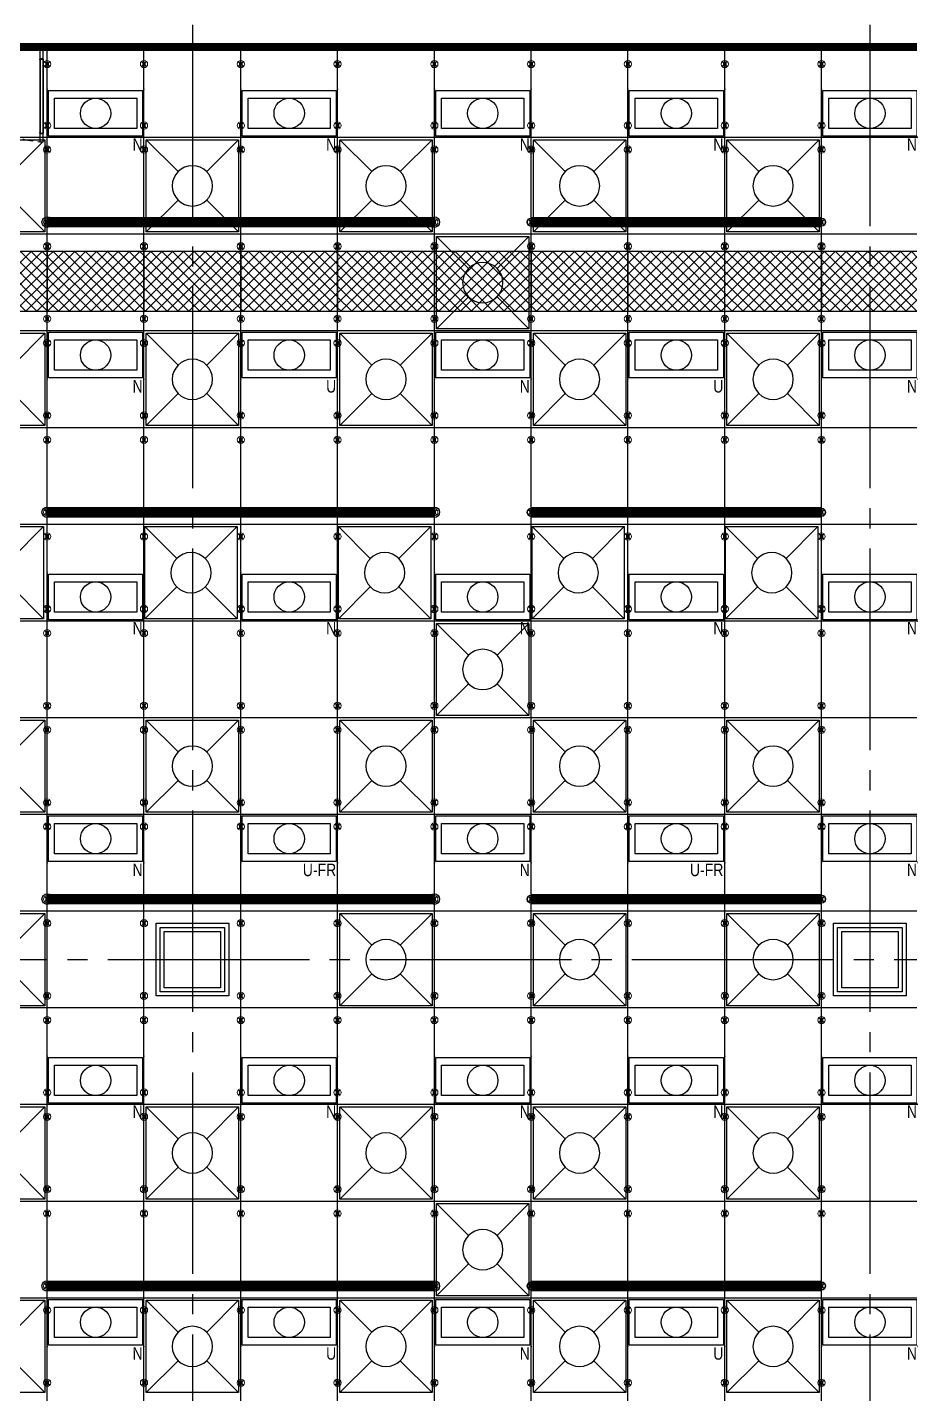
# Model space of a CAD drawing. Extents: x -17313 to 41501, y -1010 to 11880.
# Drawn here: x 15755 to 16849, y 6961 to 8657 of the extents above; entities that cross this region are included whole.
import ezdxf
from ezdxf.enums import TextEntityAlignment as Align

# ---------------------------------------------------------------- set-up
doc = ezdxf.new("R2010")
doc.units = 0
doc.header["$LTSCALE"] = 100
doc.linetypes.add('188K-SM-03-F10-ARCH-PA-Y2257103$0$AP5A-SM-03-F20-ARCH-PA-Y2230801+Y2230803$0$ALL-PA-TXT-Y2221201$0$DASHED', pattern=[19.05, 12.7, -6.35])
doc.linetypes.add('X-S-FAB-L10$0$COL-CEN-LIN', pattern=[3.25, 2.5, -0.25, 0.25, -0.25])
for name, color, linetype in [('0-xref', 8, 'Continuous'), ('188K-SM-03-F10-ARCH-CEIL-Y2257103$0$K-CEIL-4.2', 8, 'Continuous'), ('188K-SM-03-F10-ARCH-CEIL-Y2257103$0$K-CEIL-4.2-AREA', 8, 'Continuous'), ('188K-SM-03-F10-ARCH-PA-Y2257103$0$K-Door', 53, 'Continuous'), ('188K-SM-03-F10-ARCH-PA-Y2257103$0$K-P1S-4.2-單抗', 53, 'Continuous'), ('188K-SM-06-F10-ELEC-LIGHT-Y2257103$0$E-LIGHT(W)-N', 253, 'Continuous'), ('188K-SM-06-F10-ELEC-LIGHT-Y2257103$0$E-LIGHT(W)-U FR', 253, 'Continuous'), ('188K-SM-06-F10-ELEC-LIGHT-Y2257103$0$E-LIGHT(W)-U XLPE', 253, 'Continuous'), ('188K-SM-06-F10-HVAC-FFU-Y2257103$0$AC-FFU-ULPA', 254, 'Continuous'), ('188K-SM-07-F15-ARCH-CATW-Y2257103$0$K-安全母索', 6, 'Continuous'), ('188K-SM-07-F15-ARCH-CATW-Y2257103$0$K-扶手', 160, 'Continuous'), ('188K-SM-07-F15-ARCH-CATW-Y2257103$0$K-貓道板-主走道', 171, 'Continuous'), ('X-S-FAB-L10$0$0-DIM-TXT', 8, 'Continuous'), ('X-S-FAB-L10$0$BLOCK', 8, 'Continuous'), ('X-S-FAB-L10$0$CCL', 8, 'X-S-FAB-L10$0$COL-CEN-LIN'), ('X-S-FAB-L10$0$COL-S', 8, 'Continuous')]:
    doc.layers.add(name, color=color, linetype=linetype)
doc.layers.add('188K-SM-03-F10-ARCH-CEIL-Y2257103$0$K-吊點-標準', color=8, linetype='Continuous', lineweight=9)
doc.layers.add('188K-SM-06-F10-ELEC-LIGHT-Y2257103$0$Defpoints-CAS', color=253, linetype='Continuous', plot=False)
doc.styles.add('188K-SM-03-F10-ARCH-PA-Y2257103$0$AP5A-SM-03-F20-ARCH-PA-Y2230801+Y2230803$0$ALL-PA-TXT-Y2221201$0$Standard', font='txt.shx', dxfattribs={"bigfont": 'chineset.shx'})
doc.styles.add('188K-SM-06-F10-ELEC-LIGHT-Y2257103$0$Standard', font='arial.ttf')
doc.styles.add('X-S-FAB-L10$0$CHINA', font='simplex.shx', dxfattribs={"width": 0.75, "bigfont": 'chineset.shx'})
doc.styles.add('X-S-FAB-L10$0$Standard', font='', dxfattribs={"width": 0.8})
doc.styles.add('X-S-FAB-L10$0$TG_NOTE_TEXT', font='simplex.shx', dxfattribs={"width": 0.75, "bigfont": 'chineset.shx'})
doc.styles.get('X-S-FAB-L10$0$Standard').set_extended_font_data('Microsoft JhengHei')
doc.linetypes.add('188K-SM-07-F15-ARCH-CATW-Y2257103$0$FENCELINE1', pattern='A,6.35,-2.54,[133,ltypeshp.shx,S=2.54,R=0,X=-2.54,Y=0],-2.54,25.4', length=36.83)

# ---------------------------------------------------------------- blocks, each defined once
blk = doc.blocks.new('X-S-FAB-L10$0$FAB2-L05')
at = {"layer": 'X-S-FAB-L10$0$CCL'}
for p, q in [((-10200, 11005), (-10200, 0)), ((-9360, 11005), (-9360, 0)), ((-26880, 8220), (1210, 8220))]:
    blk.add_line(p, q, dxfattribs=at)
at = {"layer": 'X-S-FAB-L10$0$COL-S'}
for points in [[(-10235, 8255), (-10165, 8255), (-10165, 8185), (-10235, 8185)], [(-9395, 8255), (-9325, 8255), (-9325, 8185), (-9395, 8185)]]:
    blk.add_lwpolyline(points, close=True, dxfattribs=at)
blk = doc.blocks.new('X-S-FAB-L10')
at = {"layer": 'X-S-FAB-L10$0$COL-S'}
for p, q in [((15925, 7535), (15995, 7535)), ((15925, 7465), (15925, 7535)), ((15995, 7535), (15995, 7465)), ((16765, 7535), (16835, 7535)), ((16765, 7465), (16765, 7535)), ((16835, 7535), (16835, 7465)), ((15995, 7465), (15925, 7465)), ((16835, 7465), (16765, 7465))]:
    blk.add_line(p, q, dxfattribs=at)
at = {"layer": 'X-S-FAB-L10$0$BLOCK'}
blk.add_blockref('X-S-FAB-L10$0$FAB2-L05', (26160, -720), dxfattribs=at)
at = {"style": 'X-S-FAB-L10$0$TG_NOTE_TEXT', "width": 0.5, "flags": 1}
for p in [(7463.3, 9020), (18268.3, 8649), (11197.8, 4800.2), (16485.8, 4800.2), (25420.3, 2635), (13360, 320, 0), (7463.3, -33.3)]:
    blk.add_attdef('WH', text='', height=20, dxfattribs=at).set_placement(p, align=Align.BOTTOM_LEFT)
at = {"width": 0.5}
for style, p in [('X-S-FAB-L10$0$TG_NOTE_TEXT', (7585, 9020)), ('X-S-FAB-L10$0$TG_NOTE_TEXT', (18390, 8649)), ('X-S-FAB-L10$0$TG_NOTE_TEXT', (11117.5, 4813.5)), ('X-S-FAB-L10$0$TG_NOTE_TEXT', (16607.5, 4813.5)), ('X-S-FAB-L10$0$TG_NOTE_TEXT', (25350, 2635)), ('X-S-FAB-L10$0$Standard', (13129.4, 325, 0)), ('X-S-FAB-L10$0$TG_NOTE_TEXT', (7585, -20))]:
    blk.add_attdef('DESC', text='', height=10, dxfattribs=dict(at, style=style)).set_placement(p, align=Align.BOTTOM_LEFT)
for tag, style, p in [('TYPE', 'X-S-FAB-L10$0$TG_NOTE_TEXT', (7619.3, 9020)), ('NO', 'X-S-FAB-L10$0$TG_NOTE_TEXT', (7650.1, 9020)), ('TYPE', 'X-S-FAB-L10$0$TG_NOTE_TEXT', (18424.2, 8649)), ('NO', 'X-S-FAB-L10$0$TG_NOTE_TEXT', (18455, 8649)), ('NO', 'X-S-FAB-L10$0$TG_NOTE_TEXT', (11088.6, 4813.5)), ('TYPE', 'X-S-FAB-L10$0$TG_NOTE_TEXT', (11151.8, 4813.5)), ('TYPE', 'X-S-FAB-L10$0$TG_NOTE_TEXT', (16641.8, 4813.5)), ('NO', 'X-S-FAB-L10$0$TG_NOTE_TEXT', (16672.6, 4813.5)), ('NO', 'X-S-FAB-L10$0$TG_NOTE_TEXT', (25313, 2635)), ('TYPE', 'X-S-FAB-L10$0$TG_NOTE_TEXT', (25350, 2635)), ('NO', 'X-S-FAB-L10$0$Standard', (13100, 320, 0)), ('TYPE', 'X-S-FAB-L10$0$Standard', (13129.4, 320, 0)), ('TYPE', 'X-S-FAB-L10$0$TG_NOTE_TEXT', (7619.3, -20)), ('NO', 'X-S-FAB-L10$0$TG_NOTE_TEXT', (7650.1, -20))]:
    blk.add_attdef(tag, text='', height=10, dxfattribs=dict(at, style=style)).set_placement(p, align=Align.BOTTOM_RIGHT)
for rotation, style, p in [(180, 'X-S-FAB-L10$0$Standard', (317.6, 7480)), (180, 'X-S-FAB-L10$0$Standard', (1217.6, 7480)), (90, 'X-S-FAB-L10$0$TG_NOTE_TEXT', (24310, 3647.5)), (270, 'X-S-FAB-L10$0$TG_NOTE_TEXT', (17080, 1605))]:
    blk.add_attdef('DESC', text='', height=10, rotation=rotation, dxfattribs=dict(at, style=style)).set_placement(p, align=Align.BOTTOM_LEFT)
for tag, rotation, style, p in [('TYPE', 180, 'X-S-FAB-L10$0$Standard', (317.6, 7480)), ('NO', 180, 'X-S-FAB-L10$0$Standard', (347, 7480)), ('TYPE', 180, 'X-S-FAB-L10$0$Standard', (1217.6, 7480)), ('NO', 180, 'X-S-FAB-L10$0$Standard', (1247, 7480)), ('TYPE', 90, 'X-S-FAB-L10$0$TG_NOTE_TEXT', (24310, 3647.5)), ('NO', 90, 'X-S-FAB-L10$0$TG_NOTE_TEXT', (24310, 3610.5)), ('TYPE', 270, 'X-S-FAB-L10$0$TG_NOTE_TEXT', (17080, 1605)), ('NO', 270, 'X-S-FAB-L10$0$TG_NOTE_TEXT', (17080, 1573))]:
    blk.add_attdef(tag, text='', height=10, rotation=rotation, dxfattribs=dict(at, style=style)).set_placement(p, align=Align.BOTTOM_RIGHT)
at = {"style": 'X-S-FAB-L10$0$TG_NOTE_TEXT', "width": 0.5, "flags": 1}
for rotation, p in [(180, (43, 7480)), (180, (943, 7480)), (90, (24310, 3717.8)), (270, (17080, 1711.7))]:
    blk.add_attdef('WH', text='', height=20, rotation=rotation, dxfattribs=at).set_placement(p, align=Align.BOTTOM_LEFT)
at = {"layer": 'X-S-FAB-L10$0$0-DIM-TXT', "style": 'X-S-FAB-L10$0$CHINA', "width": 0.75}
for p in [(667.4, 7855.1, -2689.4), (22627.4, 6728.8), (25644.7, 6728.8), (24778.8, 5569.1), (1118.3, 4980), (417.8, 4594.6), (23874.8, 4355), (22927.4, 4330.1), (23749.9, 3901.4), (417.8, 3765.2), (1118.3, 3730), (417.8, 3115.8), (536.9, 2227.8), (16909, 1782.7), (888.4, 880.5), (16977.4, 750), (18878.8, 750), (25641.2, 553.2), (21364, 526.9)]:
    blk.add_attdef('HIG', text='', height=80, dxfattribs=at).set_placement(p, align=Align.MIDDLE_LEFT)
blk = doc.blocks.new('188K-SM-03-F10-ARCH-CEIL-Y2257103$0$A$C2CA95053')
h = blk.add_hatch(color=256)
edge = h.paths.add_edge_path()
edge.add_arc((0, 0), 0.5, 0, 360)
for p, q in [((3.2, 3.2), (-3.2, -3.2)), ((3.2, -3.2), (-3.2, 3.2))]:
    blk.add_line(p, q)
blk.add_lwpolyline([(-1.6, 2.5), (-1.6, -2.5), (1.6, -2.5), (1.6, 2.5)], close=True)
for radius in [4.5, 0.5]:
    blk.add_circle((0, 0), radius)
blk = doc.blocks.new('188K-SM-03-F10-ARCH-CEIL-Y2257103$0$天花板吊點-附調整片 - 3_8_螺桿吊架 100 mm 高調整片-V1-1FL')
blk.add_blockref('188K-SM-03-F10-ARCH-CEIL-Y2257103$0$A$C2CA95053', (0, 0))
blk = doc.blocks.new('188K-SM-03-F10-ARCH-CEIL-Y2257103')
at = {"layer": '188K-SM-03-F10-ARCH-CEIL-Y2257103$0$K-CEIL-4.2'}
for p, q in [((15780, 312.7), (15780, 8632.2)), ((15900, 312.7), (15900, 8632.2)), ((16020, 4843.5), (16020, 8632.2)), ((16140, 4843.5), (16140, 8632.2)), ((16260, 4843.5), (16260, 8632.2)), ((16380, 4843.5), (16380, 8632.2)), ((16500, 4843.5), (16500, 8632.2)), ((16620, 4843.5), (16620, 8632.2)), ((16740, 312.7), (16740, 8632.2)), ((19317.2, 8520), (1767.7, 8520)), ((19317.2, 8400), (1767.7, 8400)), ((19317.2, 8280), (1847.7, 8280)), ((19314.7, 8160), (1847.7, 8160)), ((19314.7, 8040), (1847.7, 8040)), ((19314.7, 7920), (1847.7, 7920)), ((19314.7, 7800), (1847.7, 7800)), ((19314.7, 7680), (1847.7, 7680)), ((19314.7, 7560), (1847.7, 7560)), ((19317.2, 7440), (1847.7, 7440)), ((19317.2, 7320), (1847.7, 7320)), ((21180, 7200), (1847.7, 7200)), ((21180, 7080), (1847.7, 7080))]:
    blk.add_line(p, q, dxfattribs=at)
at = {"layer": '188K-SM-03-F10-ARCH-CEIL-Y2257103$0$K-CEIL-4.2-AREA', "elevation": 0}
blk.add_lwpolyline([(24297.2, 2067.7), (16747.2, 2067.7), (16747.2, 312.7), (14882.2, 312.7), (14882.2, 42.7), (14157.7, 42.7), (14157.7, 312.7), (1847.7, 312.7), (1847.7, 8305.8), (1767.7, 8305.8), (1767.7, 8632.2), (17592.2, 8632.2), (17592.2, 8626.2), (18934.7, 8626.2), (18934.7, 8592.2), (19317.2, 8592.2), (19317.2, 7537.7), (19282.2, 7537.7), (19282.2, 7462.2), (19317.2, 7462.2), (19317.2, 7317.2), (21180, 7317.2)], dxfattribs=at)
at = {"layer": '188K-SM-03-F10-ARCH-CEIL-Y2257103$0$K-CEIL-4.2-AREA'}
for points in [[(15925, 7535), (15995, 7535), (15995, 7465), (15925, 7465)], [(16765, 7535), (16835, 7535), (16835, 7465), (16765, 7465)]]:
    blk.add_lwpolyline(points, close=True, dxfattribs=at)
at = {"layer": '188K-SM-03-F10-ARCH-CEIL-Y2257103$0$K-吊點-標準', "color": 170, "lineweight": 18, "rotation": 179.9999999999997}
for p in [(15780, 8611.2), (15900, 8611.2), (16020, 8611.2), (16140, 8611.2), (16260, 8611.2), (16380, 8611.2), (16500, 8611.2), (16620, 8611.2), (16740, 8611.2), (15780, 8535), (15900, 8535), (16020, 8535), (16140, 8535), (16260, 8535), (16380, 8535), (16500, 8535), (16620, 8535), (16740, 8535), (15780, 8505), (15900, 8505), (16020, 8505), (16140, 8505), (16260, 8505), (16380, 8505), (16500, 8505), (16620, 8505), (16740, 8505), (15780, 8415), (15900, 8415), (16020, 8415), (16140, 8415), (16260, 8415), (16380, 8415), (16500, 8415), (16620, 8415), (16740, 8415), (15780, 8385), (15900, 8385), (16020, 8385), (16140, 8385), (16260, 8385), (16380, 8385), (16500, 8385), (16620, 8385), (16740, 8385), (15780, 8295), (15900, 8295), (16020, 8295), (16140, 8295), (16260, 8295), (16380, 8295), (16500, 8295), (16620, 8295), (16740, 8295), (15780, 8265), (15900, 8265), (16020, 8265), (16140, 8265), (16260, 8265), (16380, 8265), (16500, 8265), (16620, 8265), (16740, 8265), (15780, 8175), (15900, 8175), (16020, 8175), (16140, 8175), (16260, 8175), (16380, 8175), (16500, 8175), (16620, 8175), (16740, 8175), (15780, 8145), (15900, 8145), (16020, 8145), (16140, 8145), (16260, 8145), (16380, 8145), (16500, 8145), (16620, 8145), (16740, 8145), (15780, 8055), (15900, 8055), (16020, 8055), (16140, 8055), (16260, 8055), (16380, 8055), (16500, 8055), (16620, 8055), (16740, 8055), (15780, 8025), (15900, 8025), (16020, 8025), (16140, 8025), (16260, 8025), (16380, 8025), (16500, 8025), (16620, 8025), (16740, 8025), (15780, 7935), (15900, 7935), (16020, 7935), (16140, 7935), (16260, 7935), (16380, 7935), (16500, 7935), (16620, 7935), (16740, 7935), (15780, 7905), (15900, 7905), (16020, 7905), (16140, 7905), (16260, 7905), (16380, 7905), (16500, 7905), (16620, 7905), (16740, 7905), (15780, 7815), (15900, 7815), (16020, 7815), (16140, 7815), (16260, 7815), (16380, 7815), (16500, 7815), (16620, 7815), (16740, 7815), (15780, 7785), (15900, 7785), (16020, 7785), (16140, 7785), (16260, 7785), (16380, 7785), (16500, 7785), (16620, 7785), (16740, 7785), (15780, 7695), (15900, 7695), (16020, 7695), (16140, 7695), (16260, 7695), (16380, 7695), (16500, 7695), (16620, 7695), (16740, 7695), (15780, 7665), (15900, 7665), (16020, 7665), (16140, 7665), (16260, 7665), (16380, 7665), (16500, 7665), (16620, 7665), (16740, 7665), (15780, 7575), (15900, 7575), (16020, 7575), (16140, 7575), (16260, 7575), (16380, 7575), (16500, 7575), (16620, 7575), (16740, 7575), (15780, 7545), (15900, 7545), (16020, 7545), (16140, 7545), (16260, 7545), (16380, 7545), (16500, 7545), (16620, 7545), (16740, 7545), (15780, 7455), (15900, 7455), (16020, 7455), (16140, 7455), (16260, 7455), (16380, 7455), (16500, 7455), (16620, 7455), (16740, 7455), (15780, 7425), (15900, 7425), (16020, 7425), (16140, 7425), (16260, 7425), (16380, 7425), (16500, 7425), (16620, 7425), (16740, 7425), (15780, 7335), (15900, 7335), (16020, 7335), (16140, 7335), (16260, 7335), (16380, 7335), (16500, 7335), (16620, 7335), (16740, 7335), (15780, 7305), (15900, 7305), (16020, 7305), (16140, 7305), (16260, 7305), (16380, 7305), (16500, 7305), (16620, 7305), (16740, 7305), (15780, 7215), (15900, 7215), (16020, 7215), (16140, 7215), (16260, 7215), (16380, 7215), (16500, 7215), (16620, 7215), (16740, 7215), (15780, 7185), (15900, 7185), (16020, 7185), (16140, 7185), (16260, 7185), (16380, 7185), (16500, 7185), (16620, 7185), (16740, 7185), (15780, 7095), (15900, 7095), (16020, 7095), (16140, 7095), (16260, 7095), (16380, 7095), (16500, 7095), (16620, 7095), (16740, 7095), (15780, 7065), (15900, 7065), (16020, 7065), (16140, 7065), (16260, 7065), (16380, 7065), (16500, 7065), (16620, 7065), (16740, 7065), (15780, 6975), (15900, 6975), (16020, 6975), (16140, 6975), (16260, 6975), (16380, 6975), (16500, 6975), (16620, 6975), (16740, 6975)]:
    blk.add_blockref('188K-SM-03-F10-ARCH-CEIL-Y2257103$0$天花板吊點-附調整片 - 3_8_螺桿吊架 100 mm 高調整片-V1-1FL', p, dxfattribs=at)
blk = doc.blocks.new('188K-SM-06-F10-HVAC-FFU-Y2257103$0$H-FU-U-12x12')
for p, q in [((423, 777), (28, 1172)), ((777, 777), (1172, 1172)), ((28, 28), (423, 423)), ((1172, 28), (777, 423))]:
    blk.add_line(p, q)
blk.add_lwpolyline([(1172, 28), (1172, 1172), (28, 1172), (28, 28)], close=True)
blk.add_circle((600, 600), 250)
blk = doc.blocks.new('188K-SM-06-F10-HVAC-FFU-Y2257103')
at = {"layer": '188K-SM-06-F10-HVAC-FFU-Y2257103$0$AC-FFU-ULPA', "xscale": -0.09999999999999432, "yscale": 0.09999999999999432, "zscale": 0.09999999999999432}
for p in [(15780, 8400), (16020, 8400), (16260, 8400), (16500, 8400), (16740, 8400), (16380, 8280), (15780, 8160), (16020, 8160), (16260, 8160), (16500, 8160), (16740, 8160), (15778.3, 7920), (16018.3, 7920), (16258.3, 7920), (16498.3, 7920), (16738.3, 7920), (16380, 7800), (15780, 7680), (16020, 7680), (16260, 7680), (16500, 7680), (16740, 7680), (15780, 7440), (16260, 7440), (16500, 7440), (16740, 7440), (15780, 7200), (16020, 7200), (16260, 7200), (16500, 7200), (16740, 7200), (16380, 7080), (15780, 6960), (16020, 6960), (16260, 6960), (16500, 6960), (16740, 6960)]:
    blk.add_blockref('188K-SM-06-F10-HVAC-FFU-Y2257103$0$H-FU-U-12x12', p, dxfattribs=at)
blk = doc.blocks.new('*U267')
for points in [[(-58.3, -28.3), (-58.3, 28.3), (58.3, 28.3), (58.3, -28.3)], [(-51, -18.8), (-51, 18.8), (51, 18.8), (51, -18.8)]]:
    blk.add_lwpolyline(points, close=True)
blk.add_circle((0, 0), 18.8)
at = {"layer": '188K-SM-06-F10-ELEC-LIGHT-Y2257103$0$Defpoints-CAS'}
for p in [(-60, 30), (60, 30), (-60, -30), (60, -30)]:
    blk.add_point(p, dxfattribs=at)
at = {"style": '188K-SM-06-F10-ELEC-LIGHT-Y2257103$0$Standard', "width": 0.8}
blk.add_text('N', height=15.5, dxfattribs=at).set_placement((58.3, -38.7), align=Align.MIDDLE_RIGHT)
blk = doc.blocks.new('*U493')
at = {"layer": '188K-SM-06-F10-ELEC-LIGHT-Y2257103$0$E-LIGHT(W)-N'}
blk.add_blockref('*U267', (0, 8.3), dxfattribs=at)
blk = doc.blocks.new('*U492')
at = {"color": 0, "linetype": 'ByBlock', "lineweight": -2, "transparency": 16777216}
for p in [(720, 0), (960, 0), (1200, 0), (1440, 0), (1680, 0)]:
    blk.add_blockref('*U493', p, dxfattribs=at)
blk = doc.blocks.new('*U266')
for points in [[(-58.3, -28.3), (-58.3, 28.3), (58.3, 28.3), (58.3, -28.3)], [(-51, -18.8), (-51, 18.8), (51, 18.8), (51, -18.8)]]:
    blk.add_lwpolyline(points, close=True)
blk.add_circle((0, 0), 18.8)
at = {"layer": '188K-SM-06-F10-ELEC-LIGHT-Y2257103$0$Defpoints-CAS'}
for p in [(-60, 30), (60, 30), (-60, -30), (60, -30)]:
    blk.add_point(p, dxfattribs=at)
at = {"style": '188K-SM-06-F10-ELEC-LIGHT-Y2257103$0$Standard', "width": 0.8}
blk.add_text('U', height=15.5, dxfattribs=at).set_placement((58.3, -38.7), align=Align.MIDDLE_RIGHT)
blk = doc.blocks.new('*U495')
at = {"layer": '188K-SM-06-F10-ELEC-LIGHT-Y2257103$0$E-LIGHT(W)-U XLPE'}
blk.add_blockref('*U266', (0, 8.3), dxfattribs=at)
blk = doc.blocks.new('*U494')
at = {"color": 0, "linetype": 'ByBlock', "lineweight": -2, "transparency": 16777216}
for p in [(960, 0), (1440, 0)]:
    blk.add_blockref('*U495', p, dxfattribs=at)
blk = doc.blocks.new('*U258')
for points in [[(-58.3, -28.3), (-58.3, 28.3), (58.3, 28.3), (58.3, -28.3)], [(-51, -18.8), (-51, 18.8), (51, 18.8), (51, -18.8)]]:
    blk.add_lwpolyline(points, close=True)
blk.add_circle((0, 0), 18.8)
at = {"layer": '188K-SM-06-F10-ELEC-LIGHT-Y2257103$0$Defpoints-CAS'}
for p in [(-60, 30), (60, 30), (-60, -30), (60, -30)]:
    blk.add_point(p, dxfattribs=at)
at = {"style": '188K-SM-06-F10-ELEC-LIGHT-Y2257103$0$Standard', "width": 0.8}
blk.add_text('U-FR', height=15.53, dxfattribs=at).set_placement((58.3, -38.7), align=Align.MIDDLE_RIGHT)
blk = doc.blocks.new('188K-SM-06-F10-ELEC-LIGHT-Y2257103')
for name, p in [('*U492', (15120, 7341.7)), ('*U494', (15120, 7041.7))]:
    blk.add_blockref(name, p)
at = {"layer": '188K-SM-06-F10-ELEC-LIGHT-Y2257103$0$E-LIGHT(W)-N'}
for p in [(15840, 8550), (16080, 8550), (16320, 8550), (16560, 8550), (16800, 8550), (15840, 8250), (16320, 8250), (16800, 8250), (15840, 7950), (16080, 7950), (16320, 7950), (16560, 7950), (16800, 7950), (15840, 7650), (16320, 7650), (16800, 7650), (15840, 7050), (16320, 7050), (16800, 7050)]:
    blk.add_blockref('*U267', p, dxfattribs=at)
at = {"layer": '188K-SM-06-F10-ELEC-LIGHT-Y2257103$0$E-LIGHT(W)-U FR'}
for p in [(16080, 7650), (16560, 7650)]:
    blk.add_blockref('*U258', p, dxfattribs=at)
at = {"layer": '188K-SM-06-F10-ELEC-LIGHT-Y2257103$0$E-LIGHT(W)-U XLPE'}
for p in [(16080, 8250), (16560, 8250)]:
    blk.add_blockref('*U266', p, dxfattribs=at)
blk = doc.blocks.new('188K-SM-03-F10-ARCH-PA-Y2257103$0$單開庫板門-1200x2400)圓型拉環鎖+輔助鎖)')
at = {"ltscale": 0.1}
for p, q in [((26008.6, -11403.6), (26004.5, -11403.6)), ((26004.5, -11403.6), (26004.5, -11414.1)), ((26008.6, -11414.1), (26008.6, -11403.6)), ((26004.5, -11414.1), (26004.5, -11415.3)), ((26004.5, -11414.1), (26008.6, -11414.1)), ((26004.5, -11415.4), (26004.6, -11415.5)), ((26008.6, -11414), (26004.6, -11414)), ((26004.6, -11414.3), (26004.6, -11414.2)), ((26004.6, -11415.3), (26004.6, -11414.5)), ((26004.7, -11414.1), (26006.5, -11414.1)), ((26005.1, -11414.4), (26004.7, -11414.4)), ((26004.7, -11414.5), (26005.1, -11414.5)), ((26004.7, -11414.5), (26004.7, -11506)), ((26004.7, -11506), (26004.7, -11414.5)), ((26004.7, -11414.5), (26004.7, -11414.5)), ((26004.7, -11415.4), (26004.7, -11415.3)), ((26005.2, -11414.4), (26005.2, -11414.4)), ((26006.5, -11414.1), (26006.6, -11414.1)), ((26006.6, -11414.1), (26006.6, -11414.1)), ((26006.6, -11414.1), (26008.4, -11414.1)), ((26008.4, -11414.4), (26008, -11414.4)), ((26008, -11414.4), (26008, -11414.4)), ((26008, -11414.5), (26008.4, -11414.5)), ((26008.4, -11506), (26008.4, -11414.5)), ((26008.4, -11414.5), (26008.4, -11414.5)), ((26008.4, -11414.5), (26008.4, -11506)), ((26008.4, -11415.3), (26008.4, -11415.4)), ((26008.5, -11414.2), (26008.5, -11414.3)), ((26008.5, -11414.5), (26008.5, -11415.3)), ((26008.5, -11415.5), (26008.6, -11415.4)), ((26008.6, -11415.3), (26008.6, -11414.1)), ((26008.6, -11506.4), (26004.5, -11506.4)), ((26004.5, -11506.4), (26004.5, -11518)), ((26004.7, -11506), (26004.7, -11506)), ((26008.4, -11506), (26008.4, -11506)), ((26008.6, -11518), (26008.6, -11506.4)), ((25999.5, -11519.7), (25999.5, -11523.2)), ((26002.5, -11519.1), (26000, -11519.1)), ((26000, -11523.7), (26002.4, -11523.7)), ((26002.4, -11523.7), (26004.1, -11522.6)), ((26002.9, -11518.5), (26002.6, -11518.5)), ((26002.6, -11518.5), (26002.6, -11521)), ((26002.6, -11521.9), (26002.6, -11519.3)), ((26002.6, -11521), (26002.9, -11521)), ((26003.4, -11521.9), (26002.6, -11521.9)), ((26002.9, -11521), (26002.9, -11518.5)), ((26003.3, -11522.2), (26003.3, -11522)), ((26003.3, -11522), (26003.4, -11522)), ((26004, -11522.2), (26003.3, -11522.2)), ((26008.3, -11517.5), (26003.6, -11517.5)), ((26003.6, -11517.5), (26003.6, -11517.7)), ((26003.6, -11517.7), (26008.3, -11517.7)), ((26004.1, -11521.9), (26003.9, -11521.9)), ((26003.9, -11522), (26004, -11522)), ((26004, -11522), (26004, -11522.2)), ((26004.2, -11522.4), (26004.2, -11521.9)), ((26004.5, -11518), (26008.6, -11518)), ((26008.3, -11517.7), (26008.3, -11517.5)), ((26114.8, -11521.9), (26115.1, -11521.9)), ((26114.8, -11522.4), (26114.8, -11521.9)), ((26114.9, -11522), (26114.9, -11522.2)), ((26115.1, -11522), (26114.9, -11522)), ((26114.9, -11522.2), (26115.7, -11522.2)), ((26116.6, -11523.7), (26114.9, -11522.6)), ((26115.5, -11521.9), (26116.3, -11521.9)), ((26115.7, -11522), (26115.5, -11522)), ((26115.7, -11522.2), (26115.7, -11522)), ((26116.3, -11521.9), (26116.3, -11519.3)), ((26116.5, -11519.1), (26119, -11519.1)), ((26119, -11523.7), (26116.6, -11523.7)), ((26119.5, -11519.7), (26119.5, -11523.2))]:
    blk.add_line(p, q, dxfattribs=at)
blk.add_lwpolyline([(26006.6, -11506.4), (26006.5, -11506.3), (26004.7, -11506.3, -0.414214), (26004.6, -11506.3), (26004.6, -11506.1, -0.414214), (26004.7, -11506.1), (26005.1, -11506.1, 0.414214), (26005.2, -11506.1), (26005.2, -11506, 0.414214), (26005.1, -11506), (26004.7, -11506, -0.414214), (26004.6, -11506), (26004.6, -11505.2, -0.414214), (26004.7, -11505.2), (26004.7, -11505.2, 0.414214), (26004.7, -11505.2), (26004.7, -11505, 0.72636), (26004.6, -11505), (26004.5, -11505.1, 0.158507), (26004.5, -11505.2), (26004.5, -11506.4, 0.414214), (26004.6, -11506.5), (26008.6, -11506.5, 0.414214), (26008.6, -11506.4), (26008.6, -11505.2, 0.158507), (26008.6, -11505.1), (26008.5, -11505, 0.72636), (26008.4, -11505), (26008.4, -11505.2, 0.414214), (26008.5, -11505.2, -0.414214), (26008.5, -11505.2), (26008.5, -11506, -0.414214), (26008.4, -11506), (26008, -11506, 0.414214), (26008, -11506), (26008, -11506.1, 0.414214), (26008, -11506.1), (26008.4, -11506.1, -0.414214), (26008.5, -11506.1), (26008.5, -11506.3, -0.414214), (26008.4, -11506.3), (26006.6, -11506.3)], format="xyb", close=True, dxfattribs=at)
for points in [[(25999.5, -11518.9), (25999.5, -11523.9)], [(26119.5, -11518.9), (26119.5, -11523.9)]]:
    blk.add_lwpolyline(points)
at = {"linetype": '188K-SM-03-F10-ARCH-PA-Y2257103$0$AP5A-SM-03-F20-ARCH-PA-Y2230801+Y2230803$0$ALL-PA-TXT-Y2221201$0$DASHED', "ltscale": 0.01}
blk.add_arc((26001.1, -11518.7), 115.3, 359.8531, 85.8135, dxfattribs=at)
at = {"ltscale": 0.1}
for centre, radius, start, end in [((26004.6, -11414.1), 0.0313, 90, 180), ((26004.6, -11415.3), 0.0313, 180, 216.0274), ((26004.7, -11414.2), 0.0313, 90, 180), ((26004.7, -11414.3), 0.0313, 180, 270), ((26004.7, -11414.5), 0.0313, 90, 180), ((26004.7, -11415.3), 0.0209, 180, 270), ((26004.7, -11415.4), 0.0313, 216.0274, 360), ((26004.7, -11415.3), 0.0209, 360, 90), ((26005.1, -11414.4), 0.0313, 270, 0), ((26005.1, -11414.4), 0.0313, 0, 90), ((26008, -11414.4), 0.0313, 90, 180), ((26008, -11414.4), 0.0313, 180, 270), ((26008.4, -11414.2), 0.0313, 360, 90), ((26008.4, -11414.3), 0.0313, 270, 0), ((26008.4, -11414.5), 0.0313, 0, 90), ((26008.5, -11415.3), 0.0209, 90, 180), ((26008.5, -11415.4), 0.0313, 180, 323.9726), ((26008.5, -11415.3), 0.0209, 270, 360), ((26008.6, -11414.1), 0.0313, 360, 90), ((26008.6, -11415.3), 0.0313, 323.9726, 360)]:
    blk.add_arc(centre, radius, start, end, dxfattribs=at)
for centre, major_axis, start_param, end_param in [((26000, -11519.7), (0.369, -0.369), 2.356194, 3.926991), ((26000, -11523.2), (-0.369, -0.369), 5.497787, 7.068583), ((26002.5, -11519.3), (0.111, -0.111), 7.068583, 8.63938), ((26003.4, -11521.9), (-0.0369, -0.0369), 0.785398, 3.926991), ((26003.9, -11521.9), (-0.0369, -0.0369), 3.926991, 7.068583), ((26004.1, -11521.9), (0.0369, -0.0369), 7.068583, 8.63938), ((26003.9, -11522.4), (0.221, -0.221), 6.162283, 7.068583), ((26114.8, -11521.9), (-0.0369, -0.0369), -2.356194, -0.785398), ((26115.1, -11522.4), (-0.221, -0.221), -0.785398, 0.120903), ((26115.1, -11521.9), (0.0369, -0.0369), -0.785398, 2.356194), ((26115.5, -11521.9), (0.0369, -0.0369), 2.356194, 5.497787), ((26116.5, -11519.3), (-0.111, -0.111), -2.356194, -0.785398), ((26119, -11519.7), (-0.369, -0.369), 2.356194, 3.926991), ((26119, -11523.2), (0.369, -0.369), -0.785398, 0.785398)]:
    blk.add_ellipse(centre, major_axis=major_axis, ratio=1, start_param=start_param, end_param=end_param, dxfattribs=at)
at = {"ltscale": 0.1, "extrusion": (0, 0, -1)}
blk.add_ellipse((26003.1, -11517.9), major_axis=(-0.516, 0.516), ratio=1, start_param=5.497787, end_param=11.780972, dxfattribs=at)
at = {"color": 8, "ltscale": 0.1, "style": '188K-SM-03-F10-ARCH-PA-Y2257103$0$AP5A-SM-03-F20-ARCH-PA-Y2230801+Y2230803$0$ALL-PA-TXT-Y2221201$0$Standard', "width": 0.85}
blk.add_text('1200*2400', height=8, dxfattribs=at).set_placement((26058.4, -11534.4), align=Align.MIDDLE_CENTER)
blk = doc.blocks.new('188K-SM-03-F10-ARCH-PA-Y2257103')
at = {"layer": '188K-SM-03-F10-ARCH-PA-Y2257103$0$K-P1S-4.2-單抗'}
for p, q in [((17580, 8635, 0), (15315, 8635, 0)), ((17580, 8630, 0), (15315, 8630, 0))]:
    blk.add_line(p, q, dxfattribs=at)
for points in [[(15915, 7545), (16005, 7545), (16005, 7455), (15915, 7455)], [(16755, 7545), (16845, 7545), (16845, 7455), (16755, 7455)], [(15920, 7540), (16000, 7540), (16000, 7460), (15920, 7460)], [(16760, 7540), (16840, 7540), (16840, 7460), (16760, 7460)]]:
    blk.add_lwpolyline(points, close=True, dxfattribs=at)
at = {"layer": '188K-SM-03-F10-ARCH-PA-Y2257103$0$K-Door', "rotation": 180}
blk.add_blockref('188K-SM-03-F10-ARCH-PA-Y2257103$0$單開庫板門-1200x2400)圓型拉環鎖+輔助鎖)', (41779.5, -2888.9), dxfattribs=at)
blk = doc.blocks.new('188K-SM-07-F15-ARCH-CATW-Y2257103$0$貓道板-749x1196.5(主走道)')
h = blk.add_hatch()
h.set_pattern_fill('ANSI37', color=256, scale=30)
h.set_pattern_definition([(45, (0.75, 3e-16), (-67.352, 67.352), []), (135, (0.75, 3e-16), (-67.352, -67.352), [])])
h.paths.add_polyline_path([(-1199, 0), (-1199, 750), (-1, 750), (-1, 0)])
blk.add_lwpolyline([(-1199, 0), (-1199, 750), (-1, 750), (-1, 0)], close=True)
blk = doc.blocks.new('188K-SM-07-F15-ARCH-CATW-Y2257103$0$母索-4.8')
at = {"const_width": 13}
blk.add_lwpolyline([(0, 0), (480, 0)], dxfattribs=at)
for centre in [(0, 0), (480, 0)]:
    blk.add_circle(centre, 6.5)
blk = doc.blocks.new('188K-SM-07-F15-ARCH-CATW-Y2257103$0$母索-3.6')
at = {"const_width": 13}
blk.add_lwpolyline([(0, 0), (0, 360)], dxfattribs=at)
for centre in [(0, 360, 0), (0, 0)]:
    blk.add_circle(centre, 5)
blk = doc.blocks.new('188K-SM-07-F15-ARCH-CATW-Y2257103')
at = {"layer": '188K-SM-07-F15-ARCH-CATW-Y2257103$0$K-扶手', "linetype": '188K-SM-07-F15-ARCH-CATW-Y2257103$0$FENCELINE1', "ltscale": 0.03, "const_width": 10, "elevation": 0}
blk.add_lwpolyline([(15060, 8632.2), (17592.2, 8632.2)], dxfattribs=at)
at = {"layer": '188K-SM-07-F15-ARCH-CATW-Y2257103$0$K-安全母索'}
for p in [(15780, 8415), (15780, 8055), (15780, 7575), (15780, 7095)]:
    blk.add_blockref('188K-SM-07-F15-ARCH-CATW-Y2257103$0$母索-4.8', p, dxfattribs=at)
at = {"layer": '188K-SM-07-F15-ARCH-CATW-Y2257103$0$K-安全母索', "rotation": 270}
for p in [(16380, 8415), (16380, 8055), (16380, 7575), (16380, 7095)]:
    blk.add_blockref('188K-SM-07-F15-ARCH-CATW-Y2257103$0$母索-3.6', p, dxfattribs=at)
at = {"layer": '188K-SM-07-F15-ARCH-CATW-Y2257103$0$K-貓道板-主走道', "xscale": 0.1, "yscale": 0.1, "zscale": 0.1, "rotation": 180}
for p in [(15660, 8379), (15780, 8379), (15900, 8379), (16020, 8379), (16140, 8379), (16260, 8379), (16380, 8379), (16500, 8379), (16620, 8379), (16740, 8379)]:
    blk.add_blockref('188K-SM-07-F15-ARCH-CATW-Y2257103$0$貓道板-749x1196.5(主走道)', p, dxfattribs=at)

msp = doc.modelspace()

# ---------------------------------------------------------------- block references
at = {"layer": '0-xref'}
for name in ['X-S-FAB-L10', '188K-SM-06-F10-ELEC-LIGHT-Y2257103', '188K-SM-03-F10-ARCH-PA-Y2257103', '188K-SM-03-F10-ARCH-CEIL-Y2257103', '188K-SM-07-F15-ARCH-CATW-Y2257103', '188K-SM-06-F10-HVAC-FFU-Y2257103']:
    msp.add_blockref(name, (0, 0), dxfattribs=at)

doc.saveas('drawing.dxf')
